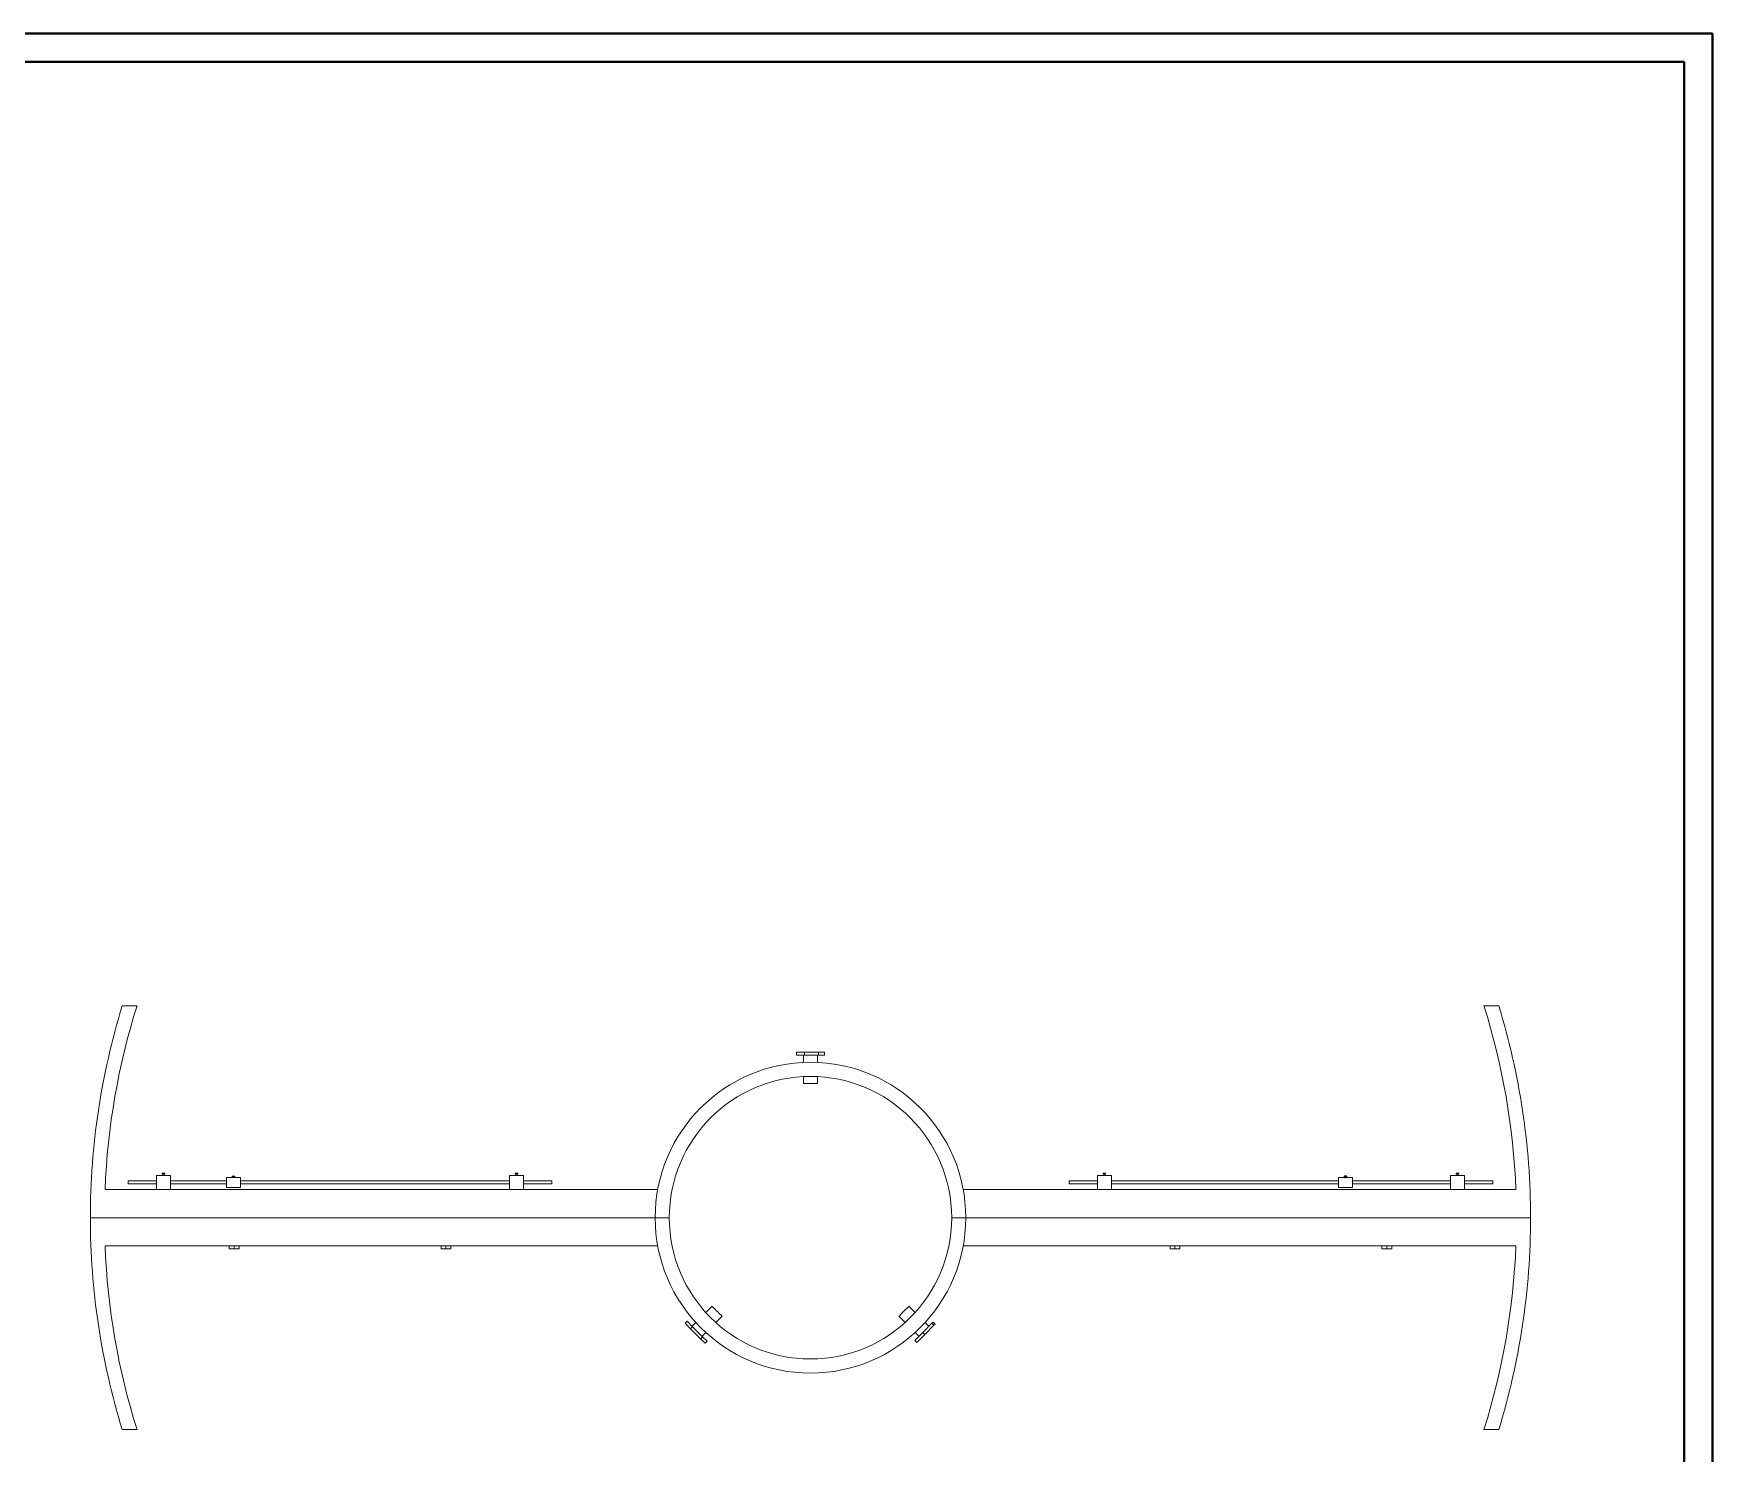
# Model space of a CAD drawing. Header units: millimetres. Extents: x 0 to 1189, y 0 to 841.
# Drawn here: x 595 to 1189, y 339 to 841 of the extents above; entities that cross this region are included whole.
import ezdxf

# ---------------------------------------------------------------- set-up
doc = ezdxf.new("R2010")
doc.units = ezdxf.units.MM

msp = doc.modelspace()

# ---------------------------------------------------------------- linework, layer by layer
at = {"color": 7, "linetype": 'Continuous', "lineweight": 40}
for p, q in [((0.08, 841.21), (1189.08, 841.21)), ((1189.08, 0.21), (1189.08, 841.21)), ((25.08, 831.21), (1179.08, 831.21)), ((1179.08, 10.21), (1179.08, 831.21))]:
    msp.add_line(p, q, dxfattribs=at)
at = {"color": 7, "linetype": 'Continuous', "lineweight": 15}
for p, q in [((625.97, 497.13), (631.2, 497.13)), ((1108.17, 497.13), (1113.41, 497.13)), ((864.7, 479.69), (864.7, 480.69)), ((864.7, 480.69), (867.55, 480.69)), ((864.7, 479.69), (867.55, 479.69)), ((867.19, 479.69), (867.19, 477.07)), ((867.19, 477.13), (867.19, 477.07)), ((867.55, 479.69), (867.55, 480.69)), ((867.55, 480.69), (872.53, 480.69)), ((867.55, 479.69), (872.53, 479.69)), ((872.19, 477.07), (872.19, 479.69)), ((872.19, 477.07), (872.19, 477.13)), ((872.53, 479.69), (872.53, 480.69)), ((872.53, 480.69), (874.67, 480.69)), ((872.53, 479.69), (874.67, 479.69)), ((874.67, 479.69), (874.67, 480.69)), ((867.19, 472.06), (867.19, 469.69)), ((867.19, 469.69), (868.62, 469.69)), ((868.62, 469.69), (872.19, 469.69)), ((872.19, 469.69), (872.19, 472.06)), ((638.1, 435.13), (628.1, 435.13)), ((628.1, 434.13), (628.1, 435.13)), ((628.1, 434.13), (638.1, 434.13)), ((638.1, 432.13), (638.1, 437.13)), ((643.1, 437.13), (638.1, 437.13)), ((640.17, 437.63), (640.17, 437.88)), ((640.17, 437.88), (640.6, 437.88)), ((640.6, 437.63), (640.17, 437.63)), ((640.35, 437.63), (640.35, 437.13)), ((640.6, 437.63), (640.6, 437.88)), ((640.6, 437.88), (641.04, 437.88)), ((641.04, 437.63), (640.6, 437.63)), ((640.85, 437.13), (640.85, 437.63)), ((641.04, 437.63), (641.04, 437.88)), ((643.1, 432.13), (643.1, 437.13)), ((662.87, 435.13), (643.1, 435.13)), ((643.1, 434.13), (662.87, 434.13)), ((665.14, 436.38), (662.87, 436.38)), ((662.87, 436.38), (662.87, 432.88)), ((665.37, 436.9), (664.94, 436.89)), ((664.94, 436.64), (664.94, 436.89)), ((664.94, 436.64), (665.37, 436.65)), ((664.94, 436.61), (664.94, 436.64)), ((665.12, 436.61), (664.94, 436.61)), ((665.12, 436.62), (665.12, 436.38)), ((665.37, 436.65), (665.37, 436.9)), ((665.8, 436.89), (665.37, 436.9)), ((665.37, 436.65), (665.8, 436.64)), ((667.87, 436.38), (665.6, 436.38)), ((665.62, 436.38), (665.62, 436.62)), ((665.8, 436.61), (665.62, 436.61)), ((665.8, 436.64), (665.8, 436.89)), ((665.8, 436.64), (665.8, 436.61)), ((667.87, 436.38), (667.87, 432.88)), ((763.1, 435.13), (667.87, 435.13)), ((667.87, 434.13), (763.1, 434.13)), ((763.1, 432.13), (763.1, 437.13)), ((768.1, 437.13), (763.1, 437.13)), ((765.17, 437.63), (765.17, 437.88)), ((765.17, 437.88), (765.6, 437.88)), ((765.6, 437.63), (765.17, 437.63)), ((765.35, 437.63), (765.35, 437.13)), ((765.6, 437.63), (765.6, 437.88)), ((765.6, 437.88), (766.04, 437.88)), ((766.04, 437.63), (765.6, 437.63)), ((765.85, 437.13), (765.85, 437.63)), ((766.04, 437.63), (766.04, 437.88)), ((768.1, 432.13), (768.1, 437.13)), ((778.1, 435.13), (768.1, 435.13)), ((768.1, 434.13), (778.1, 434.13)), ((778.1, 434.13), (778.1, 435.13)), ((971.27, 435.13), (961.27, 435.13)), ((961.27, 434.13), (961.27, 435.13)), ((961.27, 434.13), (971.27, 434.13)), ((971.27, 432.13), (971.27, 437.13)), ((976.27, 437.13), (971.27, 437.13)), ((973.34, 437.63), (973.34, 437.88)), ((973.34, 437.88), (973.77, 437.88)), ((973.77, 437.63), (973.34, 437.63)), ((973.52, 437.63), (973.52, 437.13)), ((973.77, 437.63), (973.77, 437.88)), ((973.77, 437.88), (974.2, 437.88)), ((974.2, 437.63), (973.77, 437.63)), ((974.02, 437.13), (974.02, 437.63)), ((974.2, 437.63), (974.2, 437.88)), ((976.27, 432.13), (976.27, 437.13)), ((1056.62, 435.13), (976.27, 435.13)), ((976.27, 434.13), (1056.62, 434.13)), ((1058.87, 436.38), (1056.62, 436.38)), ((1056.62, 436.38), (1056.62, 432.88)), ((1058.62, 436.77), (1058.88, 436.9)), ((1058.86, 436.64), (1058.62, 436.77)), ((1058.62, 436.53), (1058.62, 436.77)), ((1058.62, 436.53), (1058.86, 436.4)), ((1059.36, 436.63), (1058.86, 436.64)), ((1058.86, 436.4), (1058.86, 436.64)), ((1058.86, 436.4), (1059.36, 436.39)), ((1058.87, 436.4), (1058.87, 436.29)), ((1058.88, 436.9), (1059.38, 436.9)), ((1059.62, 436.76), (1059.36, 436.63)), ((1059.36, 436.39), (1059.36, 436.63)), ((1059.36, 436.39), (1059.62, 436.53)), ((1059.37, 436.29), (1059.37, 436.4)), ((1061.62, 436.38), (1059.37, 436.38)), ((1059.38, 436.9), (1059.62, 436.76)), ((1059.62, 436.53), (1059.62, 436.76)), ((1061.62, 436.38), (1061.62, 432.88)), ((1096.27, 435.13), (1061.62, 435.13)), ((1061.62, 434.13), (1096.27, 434.13)), ((1101.27, 437.13), (1096.27, 437.13)), ((1096.27, 432.13), (1096.27, 437.13)), ((1098.32, 437.63), (1098.32, 437.88)), ((1098.32, 437.88), (1098.72, 437.88)), ((1098.72, 437.63), (1098.32, 437.63)), ((1098.52, 437.63), (1098.52, 437.13)), ((1098.72, 437.63), (1098.72, 437.88)), ((1098.72, 437.88), (1099.18, 437.88)), ((1099.18, 437.63), (1098.72, 437.63)), ((1099.02, 437.13), (1099.02, 437.63)), ((1099.18, 437.63), (1099.18, 437.88)), ((1099.18, 437.88), (1099.23, 437.88)), ((1099.23, 437.63), (1099.18, 437.63)), ((1099.23, 437.63), (1099.23, 437.88)), ((1101.27, 432.13), (1101.27, 437.13)), ((1111.27, 435.13), (1101.27, 435.13)), ((1101.27, 434.13), (1111.27, 434.13)), ((1111.27, 434.13), (1111.27, 435.13)), ((619.89, 432.13), (815.6, 432.13)), ((662.87, 432.88), (667.87, 432.88)), ((1119.49, 432.13), (923.77, 432.13)), ((1056.62, 432.88), (1061.62, 432.88)), ((614.69, 422.13), (814.69, 422.13)), ((814.69, 422.13), (819.69, 422.13)), ((919.69, 422.13), (924.69, 422.13)), ((1124.69, 422.13), (924.69, 422.13)), ((619.89, 412.13), (815.6, 412.13)), ((663.87, 412.13), (663.87, 411.13)), ((663.87, 411.13), (665.6, 411.13)), ((665.6, 412.13), (665.6, 411.13)), ((665.6, 411.13), (667.34, 411.13)), ((667.34, 412.13), (667.34, 411.13)), ((738.87, 412.13), (738.87, 411.13)), ((738.87, 411.13), (740.6, 411.13)), ((740.6, 412.13), (740.6, 411.13)), ((740.6, 411.13), (742.34, 411.13)), ((742.34, 412.13), (742.34, 411.13)), ((1119.49, 412.13), (923.77, 412.13)), ((997.04, 412.13), (997.04, 411.13)), ((997.04, 411.13), (998.77, 411.13)), ((998.77, 412.13), (998.77, 411.13)), ((998.77, 411.13), (1000.5, 411.13)), ((1000.5, 412.13), (1000.5, 411.13)), ((1072.04, 412.13), (1072.04, 411.13)), ((1072.04, 411.13), (1073.77, 411.13)), ((1073.77, 412.13), (1073.77, 411.13)), ((1073.77, 411.13), (1075.5, 411.13)), ((1075.5, 412.13), (1075.5, 411.13)), ((834.82, 390.8), (832.61, 388.58)), ((834.83, 390.79), (834.82, 390.8)), ((836.14, 385.05), (838.36, 387.26)), ((901.03, 387.25), (903.23, 385.05)), ((906.77, 388.58), (904.56, 390.79)), ((825.99, 385.49), (825.28, 384.78)), ((827.25, 382.81), (825.28, 384.78)), ((827.96, 383.52), (825.99, 385.49)), ((827.96, 383.52), (827.25, 382.81)), ((830.78, 379.28), (827.25, 382.81)), ((829.07, 385.04), (827.75, 383.73)), ((831.49, 379.99), (827.96, 383.52)), ((831.29, 380.19), (832.6, 381.51)), ((832.6, 381.51), (832.6, 381.51)), ((909.47, 381.55), (906.63, 378.7)), ((906.77, 381.51), (908.1, 380.18)), ((910.18, 380.84), (907.33, 378)), ((912.71, 384.79), (909.47, 381.55)), ((909.47, 381.55), (910.18, 380.84)), ((913.42, 384.08), (910.18, 380.84)), ((911.64, 383.71), (910.31, 385.04)), ((910.31, 385.04), (910.31, 385.04)), ((913.11, 385.19), (912.71, 384.79)), ((912.71, 384.79), (913.42, 384.08)), ((913.11, 385.19), (913.82, 384.48)), ((913.82, 384.48), (913.42, 384.08)), ((831.49, 379.99), (830.78, 379.28)), ((832.34, 377.72), (830.78, 379.28)), ((833.05, 378.43), (831.49, 379.99)), ((833.05, 378.43), (832.34, 377.72)), ((906.63, 378.7), (907.33, 378)), ((625.97, 347.13), (631.2, 347.13)), ((1108.17, 347.13), (1113.41, 347.13))]:
    msp.add_line(p, q, dxfattribs=at)
at = {"color": 7, "linetype": 'Continuous', "lineweight": 15, "flags": 128}
for points in [[(838.36, 387.26), (838.35, 387.27), (838.25, 387.37), (838.03, 387.59), (837.7, 387.92), (837.29, 388.33), (836.83, 388.79), (836.35, 389.27), (835.88, 389.74), (835.47, 390.15), (835.14, 390.48), (834.92, 390.7), (834.83, 390.79)], [(904.56, 390.79), (904.55, 390.77), (904.42, 390.64), (904.17, 390.39), (903.82, 390.04), (903.39, 389.61), (902.92, 389.14), (902.44, 388.66), (901.98, 388.21), (901.59, 387.81), (901.29, 387.51), (901.1, 387.32), (901.03, 387.25), (901.03, 387.25)]]:
    msp.add_lwpolyline(points, dxfattribs=at)
at = {"color": 7, "linetype": 'Continuous', "lineweight": 15}
for centre, radius, start, end in [((869.69, 422.13), 255, 162.89536, 180), ((869.69, 422.13), 250, 162.5424, 177.70756), ((869.69, 422.13), 250, 2.29244, 17.4576), ((869.69, 422.13), 255, 0, 17.10464), ((869.69, 422.13), 55, 0, 180), ((869.69, 422.13), 50, 0, 180), ((665.37, 434.73), 1.91, 82.47781, 97.52219), ((869.69, 422.13), 255, 180, 197.10464), ((869.69, 422.13), 55, 180, 0), ((869.69, 422.13), 50, 180, 0), ((869.69, 422.13), 255, 342.89536, 0), ((869.69, 422.13), 250, 182.29244, 197.4576), ((869.69, 422.13), 250, 342.5424, 357.70756)]:
    msp.add_arc(centre, radius, start, end, dxfattribs=at)
for points, knots in [([(665.37, 436.37), (665.34, 436.37), (665.29, 436.37), (665.21, 436.37), (665.16, 436.38), (665.15, 436.38), (665.14, 436.38)], [0, 0, 0, 0, 0.282633, 0.565177, 0.849592, 1, 1, 1, 1]), ([(665.6, 436.38), (665.59, 436.38), (665.57, 436.38), (665.51, 436.37), (665.44, 436.37), (665.39, 436.37), (665.37, 436.37)], [0, 0, 0, 0, 0.235552, 0.519256, 0.804189, 1, 1, 1, 1]), ([(1059.12, 436.2), (1059.09, 436.2), (1059.04, 436.2), (1058.96, 436.22), (1058.9, 436.25), (1058.87, 436.27), (1058.87, 436.29), (1058.87, 436.29)], [0, 0, 0, 0, 0.2132759, 0.42644, 0.6410447, 0.856503, 1, 1, 1, 1]), ([(1059.37, 436.29), (1059.37, 436.28), (1059.36, 436.27), (1059.32, 436.24), (1059.26, 436.21), (1059.19, 436.2), (1059.14, 436.2), (1059.12, 436.2)], [0, 0, 0, 0, 0.209479, 0.422086, 0.636501, 0.851989, 1, 1, 1, 1])]:
    msp.add_open_spline(points, degree=3, knots=knots, dxfattribs=at)

doc.saveas('drawing.dxf')
